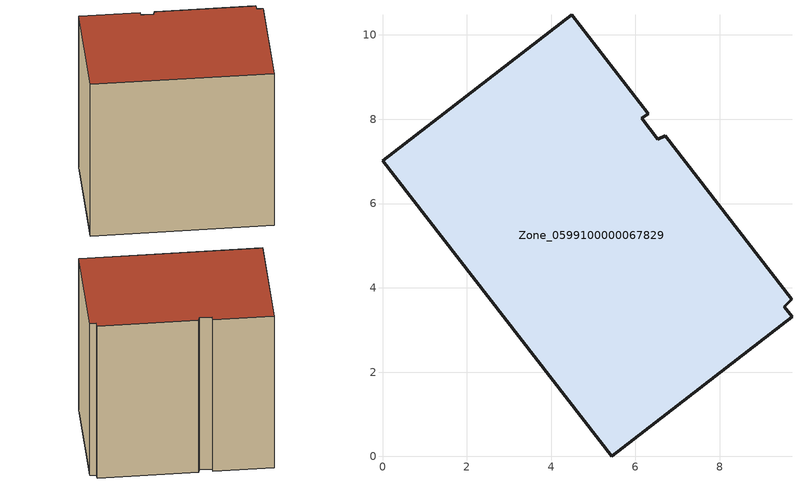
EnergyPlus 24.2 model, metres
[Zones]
Zone_0599100000067829
 floor ground (C_G): 0,7.02 4.48,10.48 6.3,8.13 6.15,8.02 6.53,7.52 6.71,7.6 9.71,3.73 9.53,3.56 9.71,3.31 5.43,0 z0
 wall outside (C_F): 4.48,10.48 0,7.02 5.43,0 9.71,3.31 9.53,3.56 9.71,3.73 6.71,7.6 6.53,7.52 6.15,8.02 6.3,8.13 4.48,10.48 z0:8.96
 roof outside (C_R): 6.53,7.52 6.15,8.02 6.3,8.13 4.48,10.48 0,7.02 5.43,0 9.71,3.31 9.53,3.56 9.71,3.73 6.71,7.6 z8.96
[BUILDING]
Pand.0599100000067829: North Axis=0; Terrain=City; Loads Convergence Tolerance Value=0.04; Temperature Convergence Tolerance Value=0.4; Solar Distribution=FullExterior; Maximum Number of Warmup Days=25; Minimum Number of Warmup Days=1
[Site:Location]
Rotterdam.The.Hague.AP_ZH_NLD Design_Conditions: Latitude=51.96; Longitude=4.45; Time Zone=1; Elevation=-4.5
[SITE:GROUNDTEMPERATURE:BUILDINGSURFACE]
18, 18, 18, 18, 18, 18, 18, 18, 18, 18, 18, 18
[MATERIAL] Thermal Absorptance=0.9; Solar Absorptance=0.7; Visible Absorptance=0.7
Name | Roughness | Thickness | Conductivity | Density | Specific Heat
G.TC.1975-1991 | MediumSmooth | 0.15 | 0.288461 | 540 | 1210
F.TC.1975-1991 | Rough | 0.3 | 0.230769 | 1920 | 840
R.TC.1975-1991 | MediumRough | 0.2 | 0.153846 | 1500 | 1000
[CONSTRUCTION]
C_G: G.TC.1975-1991
C_F: F.TC.1975-1991
C_R: R.TC.1975-1991
[ZONE]
Zone_0599100000067829: Type=1; Multiplier=1; Ceiling Height=Autocalculate; Volume=Autocalculate; Floor Area=autocalculate; Part of Total Floor Area=Yes
[ZONEINFILTRATION:DESIGNFLOWRATE]
Infil_Zone_0599100000067829: Zone or ZoneList or Space or SpaceList=Zone_0599100000067829; Schedule=AlwaysOn; Design Flow Rate Calculation Method=Flow/Area; Flow Rate per Floor Area=0.003; Constant Term Coefficient=1; Temperature Term Coefficient=0; Velocity Term Coefficient=0; Velocity Squared Term Coefficient=0
[HVACTEMPLATE:ZONE:IDEALLOADSAIRSYSTEM]
Zone_0599100000067829: Maximum Heating Supply Air Temperature=50; Minimum Cooling Supply Air Temperature=13; Maximum Heating Supply Air Humidity Ratio=0.0156; Minimum Cooling Supply Air Humidity Ratio=0.0077; Heating Limit=NoLimit; Cooling Limit=NoLimit; Dehumidification Control Type=ConstantSensibleHeatRatio; Cooling Sensible Heat Ratio=0.7; Dehumidification Setpoint=60; Humidification Control Type=None; Humidification Setpoint=30; Outdoor Air Method=None; Outdoor Air Flow Rate per Person=0.00944; Outdoor Air Flow Rate per Zone Floor Area=0; Outdoor Air Flow Rate per Zone=0; Demand Controlled Ventilation Type=None; Outdoor Air Economizer Type=NoEconomizer; Heat Recovery Type=None; Sensible Heat Recovery Effectiveness=0.7; Latent Heat Recovery Effectiveness=0.65
[ZONECONTROL:THERMOSTAT]
ThermostatControl_Zone_0599100000067829: Zone or ZoneList=Zone_0599100000067829; Control Type Schedule=DualSetpointControlType; Control 1=Thermostat_Zone_0599100000067829; Temperature Difference Between Cutout And Setpoint=0
[THERMOSTATSETPOINT:DUALSETPOINT]
Thermostat_Zone_0599100000067829: Heating Setpoint Temperature Schedule=HeatingSetpoint_Zone_0599100000067829; Cooling Setpoint Temperature Schedule=CoolingSetpoint_Zone_0599100000067829
[SCHEDULE:COMPACT]
HeatingSetpoint_Zone_0599100000067829: Through: 12/31, For: AllDays, Until: 24:00, 21
CoolingSetpoint_Zone_0599100000067829: Through: 12/31, For: AllDays, Until: 24:00, 24
DualSetpointControlType: Through: 12/31, For: AllDays, Until: 24:00, 4
AlwaysOn: Through: 12/31, For: AllDays, Until: 24:00, 1
